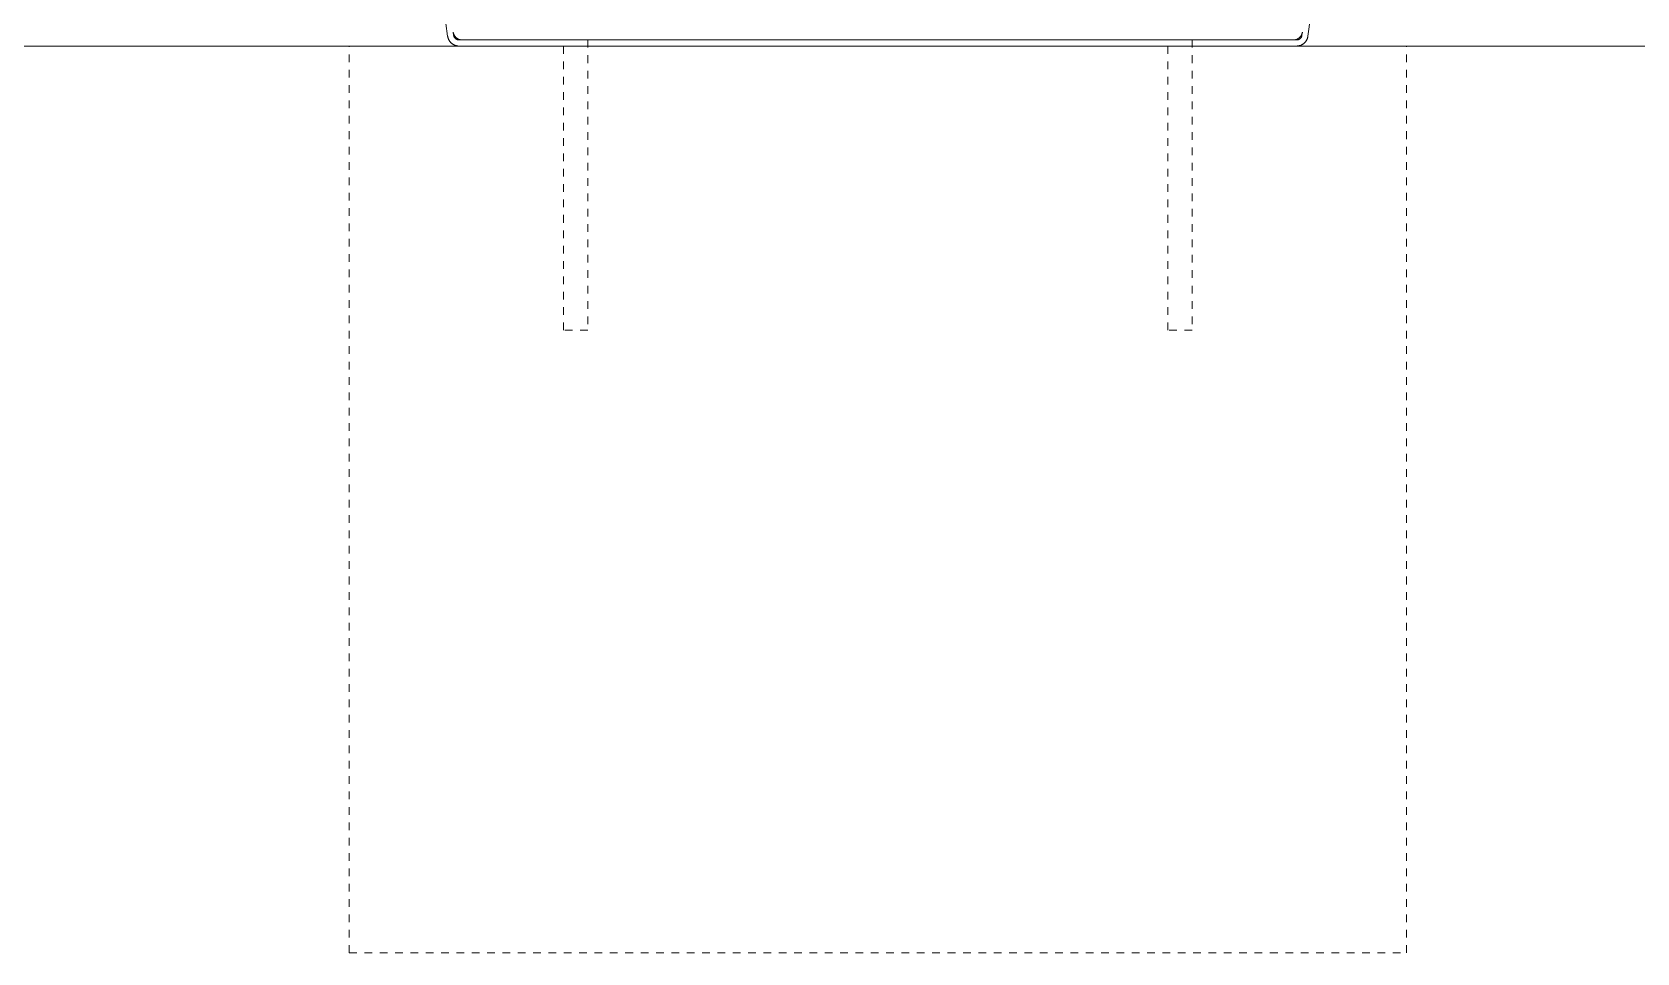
# Model space of a CAD drawing. Header units: inches. Extents: x -5 to 144, y -3 to 70.
# Drawn here: x 49.48 to 70.39, y 39.82 to 51.81 of the extents above; entities that cross this region are included whole.
import ezdxf

# ---------------------------------------------------------------- set-up
doc = ezdxf.new("R2010")
doc.units = ezdxf.units.IN
doc.linetypes.add('HIDDEN', pattern=[1.905, 1.27, -0.635])
doc.layers.add('ZANO_R', color=7, linetype='Continuous', lineweight=0)
doc.layers.add('ZANO_R_przerywana', color=250, linetype='HIDDEN', lineweight=0)

msp = doc.modelspace()

# ---------------------------------------------------------------- linework, layer by layer
at = {"layer": 'ZANO_R'}
for p, q in [((54.89848, 51.76245), (54.76011, 52.79398)), ((66.24683, 52.79398), (66.10846, 51.76245)), ((54.89848, 51.76245), (54.89926, 51.75734)), ((54.89926, 51.75734), (54.90021, 51.75225)), ((54.90021, 51.75225), (54.90134, 51.74721)), ((54.90134, 51.74721), (54.90264, 51.74221)), ((54.90264, 51.74221), (54.90411, 51.73725)), ((54.90411, 51.73725), (54.90575, 51.73235)), ((54.90575, 51.73235), (54.90756, 51.72751)), ((54.90756, 51.72751), (54.90954, 51.72273)), ((54.90954, 51.72273), (54.91168, 51.71803)), ((54.91168, 51.71803), (54.91398, 51.7134)), ((54.91398, 51.7134), (54.91645, 51.70885)), ((54.91645, 51.70885), (54.91906, 51.70439)), ((54.91906, 51.70439), (54.92183, 51.70003)), ((54.92183, 51.70003), (54.92475, 51.69576)), ((54.92475, 51.69576), (54.92781, 51.6916)), ((54.92781, 51.6916), (54.93102, 51.68754)), ((54.93102, 51.68754), (54.93436, 51.6836)), ((54.93436, 51.6836), (54.93784, 51.67977)), ((54.93784, 51.67977), (54.94145, 51.67607)), ((54.94145, 51.67607), (54.94518, 51.6725)), ((54.94518, 51.6725), (54.94904, 51.66905)), ((54.94904, 51.66905), (54.95301, 51.66575)), ((54.95301, 51.66575), (54.9571, 51.66258)), ((54.9571, 51.66258), (54.96129, 51.65955)), ((54.96129, 51.65955), (54.96558, 51.65667)), ((54.96558, 51.65667), (54.96997, 51.65394)), ((54.96997, 51.65394), (54.97445, 51.65136)), ((54.97103, 51.81387), (54.97652, 51.77291)), ((54.97106, 51.81388), (54.97166, 51.80988)), ((54.97166, 51.80988), (54.9724, 51.80591)), ((54.9724, 51.80591), (54.97328, 51.80196)), ((54.97328, 51.80196), (54.97429, 51.79805)), ((54.97429, 51.79805), (54.97544, 51.79417)), ((54.97445, 51.65136), (54.97902, 51.64894)), ((54.97544, 51.79417), (54.97672, 51.79034)), ((54.97689, 51.77052), (54.97652, 51.77291)), ((54.97672, 51.79034), (54.97812, 51.78655)), ((54.97733, 51.76813), (54.97689, 51.77052)), ((54.97786, 51.76577), (54.97733, 51.76813)), ((54.97847, 51.76342), (54.97786, 51.76577)), ((54.97812, 51.78655), (54.97966, 51.78281)), ((54.97915, 51.76109), (54.97847, 51.76342)), ((54.97992, 51.75879), (54.97915, 51.76109)), ((54.97966, 51.78281), (54.98133, 51.77913)), ((54.98076, 51.75652), (54.97992, 51.75879)), ((54.98169, 51.75427), (54.98076, 51.75652)), ((54.98133, 51.77913), (54.98311, 51.7755)), ((54.98268, 51.75206), (54.98169, 51.75427)), ((54.98376, 51.74989), (54.98268, 51.75206)), ((54.98311, 51.7755), (54.98503, 51.77194)), ((54.98491, 51.74775), (54.98376, 51.74989)), ((54.98613, 51.74566), (54.98491, 51.74775)), ((54.98503, 51.77194), (54.98706, 51.76845)), ((54.98742, 51.7436), (54.98613, 51.74566)), ((54.98706, 51.76845), (54.98921, 51.76502)), ((54.98878, 51.74159), (54.98742, 51.7436)), ((54.9902, 51.73963), (54.98878, 51.74159)), ((54.98921, 51.76502), (54.99148, 51.76168)), ((54.9917, 51.73772), (54.9902, 51.73963)), ((54.99148, 51.76168), (54.99386, 51.75841)), ((54.99326, 51.73587), (54.9917, 51.73772)), ((54.99488, 51.73406), (54.99326, 51.73587)), ((54.99386, 51.75841), (54.99635, 51.75523)), ((54.99656, 51.73232), (54.99488, 51.73406)), ((54.99635, 51.75523), (54.99895, 51.75213)), ((54.9983, 51.73063), (54.99656, 51.73232)), ((55.0001, 51.729), (54.9983, 51.73063)), ((54.99895, 51.75213), (55.00165, 51.74912)), ((55.00195, 51.72743), (55.0001, 51.729)), ((55.00165, 51.74912), (55.00445, 51.74621)), ((55.00386, 51.72593), (55.00195, 51.72743)), ((55.00581, 51.7245), (55.00386, 51.72593)), ((55.00445, 51.74621), (55.00735, 51.7434)), ((55.00782, 51.72313), (55.00581, 51.7245)), ((55.00735, 51.7434), (55.01035, 51.74069)), ((55.00986, 51.72183), (55.00782, 51.72313)), ((55.01196, 51.72061), (55.00986, 51.72183)), ((55.01035, 51.74069), (55.01344, 51.73808)), ((55.01409, 51.71945), (55.01196, 51.72061)), ((55.01344, 51.73808), (55.01661, 51.73557)), ((55.01626, 51.71837), (55.01409, 51.71945)), ((55.01847, 51.71736), (55.01626, 51.71837)), ((55.01661, 51.73557), (55.01987, 51.73318)), ((55.02071, 51.71643), (55.01847, 51.71736)), ((55.01987, 51.73318), (55.02321, 51.7309)), ((55.02298, 51.71558), (55.02071, 51.71643)), ((55.02527, 51.71481), (55.02298, 51.71558)), ((55.02321, 51.7309), (55.02662, 51.72874)), ((55.0276, 51.71411), (55.02527, 51.71481)), ((55.02662, 51.72874), (55.03011, 51.7267)), ((55.02994, 51.71349), (55.0276, 51.71411)), ((55.03231, 51.71296), (55.02994, 51.71349)), ((55.03011, 51.7267), (55.03367, 51.72477)), ((55.03469, 51.71251), (55.03231, 51.71296)), ((55.03367, 51.72477), (55.03728, 51.72297)), ((55.03709, 51.71213), (55.03469, 51.71251)), ((55.0395, 51.71184), (55.03709, 51.71213)), ((55.03728, 51.72297), (55.04096, 51.72129)), ((55.04191, 51.71164), (55.0395, 51.71184)), ((55.04096, 51.72129), (55.04469, 51.71974)), ((55.04433, 51.71151), (55.04191, 51.71164)), ((55.04676, 51.71147), (55.04433, 51.71151)), ((55.04469, 51.71974), (55.04848, 51.71832)), ((55.08568, 51.71147), (55.04676, 51.71147)), ((55.04848, 51.71832), (55.05231, 51.71703)), ((55.05231, 51.71703), (55.05618, 51.71587)), ((55.05618, 51.71587), (55.06009, 51.71484)), ((55.06009, 51.71484), (55.06403, 51.71395)), ((55.06403, 51.71395), (55.068, 51.7132)), ((55.068, 51.7132), (55.072, 51.71258)), ((55.072, 51.71258), (55.07601, 51.71209)), ((55.07601, 51.71209), (55.08004, 51.71175)), ((55.08004, 51.71175), (55.08408, 51.71154)), ((55.08408, 51.71154), (55.08812, 51.71147)), ((55.08812, 51.71147), (65.91882, 51.71147)), ((65.91882, 51.71147), (65.92286, 51.71154)), ((65.96018, 51.71147), (65.92126, 51.71147)), ((65.92286, 51.71154), (65.9269, 51.71175)), ((65.9269, 51.71175), (65.93093, 51.71209)), ((65.93093, 51.71209), (65.93494, 51.71258)), ((65.93494, 51.71258), (65.93893, 51.7132)), ((65.93893, 51.7132), (65.9429, 51.71395)), ((65.9429, 51.71395), (65.94685, 51.71484)), ((65.94685, 51.71484), (65.95076, 51.71587)), ((65.95076, 51.71587), (65.95463, 51.71703)), ((65.95463, 51.71703), (65.95846, 51.71832)), ((65.95846, 51.71832), (65.96224, 51.71974)), ((65.9626, 51.71151), (65.96018, 51.71147)), ((65.96224, 51.71974), (65.96598, 51.72129)), ((65.96502, 51.71164), (65.9626, 51.71151)), ((65.96744, 51.71184), (65.96502, 51.71164)), ((65.96598, 51.72129), (65.96965, 51.72297)), ((65.96985, 51.71213), (65.96744, 51.71184)), ((65.96965, 51.72297), (65.97327, 51.72477)), ((65.97225, 51.71251), (65.96985, 51.71213)), ((65.97463, 51.71296), (65.97225, 51.71251)), ((65.97327, 51.72477), (65.97683, 51.7267)), ((65.97699, 51.71349), (65.97463, 51.71296)), ((65.97683, 51.7267), (65.98031, 51.72874)), ((65.97934, 51.71411), (65.97699, 51.71349)), ((65.98166, 51.71481), (65.97934, 51.71411)), ((65.98031, 51.72874), (65.98373, 51.7309)), ((65.98396, 51.71558), (65.98166, 51.71481)), ((65.98373, 51.7309), (65.98707, 51.73318)), ((65.98623, 51.71643), (65.98396, 51.71558)), ((65.98847, 51.71736), (65.98623, 51.71643)), ((65.98707, 51.73318), (65.99032, 51.73557)), ((65.99068, 51.71837), (65.98847, 51.71736)), ((65.99032, 51.73557), (65.9935, 51.73808)), ((65.99285, 51.71945), (65.99068, 51.71837)), ((65.99498, 51.72061), (65.99285, 51.71945)), ((65.9935, 51.73808), (65.99659, 51.74069)), ((65.99707, 51.72183), (65.99498, 51.72061)), ((65.99659, 51.74069), (65.99958, 51.7434)), ((65.99912, 51.72313), (65.99707, 51.72183)), ((66.00113, 51.7245), (65.99912, 51.72313)), ((65.99958, 51.7434), (66.00249, 51.74621)), ((66.00308, 51.72593), (66.00113, 51.7245)), ((66.00249, 51.74621), (66.00529, 51.74912)), ((66.00499, 51.72743), (66.00308, 51.72593)), ((66.00684, 51.729), (66.00499, 51.72743)), ((66.00529, 51.74912), (66.00799, 51.75213)), ((66.00864, 51.73063), (66.00684, 51.729)), ((66.00799, 51.75213), (66.01059, 51.75523)), ((66.01038, 51.73232), (66.00864, 51.73063)), ((66.01206, 51.73406), (66.01038, 51.73232)), ((66.01059, 51.75523), (66.01308, 51.75841)), ((66.01368, 51.73587), (66.01206, 51.73406)), ((66.01308, 51.75841), (66.01546, 51.76168)), ((66.01524, 51.73772), (66.01368, 51.73587)), ((66.01673, 51.73963), (66.01524, 51.73772)), ((66.01546, 51.76168), (66.01773, 51.76502)), ((66.01816, 51.74159), (66.01673, 51.73963)), ((66.01773, 51.76502), (66.01988, 51.76845)), ((66.01952, 51.7436), (66.01816, 51.74159)), ((66.02081, 51.74566), (66.01952, 51.7436)), ((66.01988, 51.76845), (66.02191, 51.77194)), ((66.02203, 51.74775), (66.02081, 51.74566)), ((66.02191, 51.77194), (66.02382, 51.7755)), ((66.02318, 51.74989), (66.02203, 51.74775)), ((66.02425, 51.75206), (66.02318, 51.74989)), ((66.02382, 51.7755), (66.02561, 51.77913)), ((66.02525, 51.75427), (66.02425, 51.75206)), ((66.02617, 51.75652), (66.02525, 51.75427)), ((66.02561, 51.77913), (66.02728, 51.78281)), ((66.02702, 51.75879), (66.02617, 51.75652)), ((66.02778, 51.76109), (66.02702, 51.75879)), ((66.02728, 51.78281), (66.02881, 51.78655)), ((66.02847, 51.76342), (66.02778, 51.76109)), ((66.02792, 51.64894), (66.03248, 51.65136)), ((66.02908, 51.76577), (66.02847, 51.76342)), ((66.02881, 51.78655), (66.03022, 51.79034)), ((66.02961, 51.76813), (66.02908, 51.76577)), ((66.03005, 51.77052), (66.02961, 51.76813)), ((66.03041, 51.77291), (66.03005, 51.77052)), ((66.03022, 51.79034), (66.0315, 51.79417)), ((66.03041, 51.77291), (66.03591, 51.81387)), ((66.0315, 51.79417), (66.03264, 51.79805)), ((66.03248, 51.65136), (66.03697, 51.65394)), ((66.03264, 51.79805), (66.03366, 51.80196)), ((66.03366, 51.80196), (66.03453, 51.80591)), ((66.03453, 51.80591), (66.03528, 51.80988)), ((66.03528, 51.80988), (66.03588, 51.81388)), ((66.03697, 51.65394), (66.04136, 51.65667)), ((66.04136, 51.65667), (66.04565, 51.65955)), ((66.04565, 51.65955), (66.04984, 51.66258)), ((66.04984, 51.66258), (66.05392, 51.66575)), ((66.05392, 51.66575), (66.0579, 51.66905)), ((66.0579, 51.66905), (66.06175, 51.6725)), ((66.06175, 51.6725), (66.06549, 51.67607)), ((66.06549, 51.67607), (66.0691, 51.67977)), ((66.0691, 51.67977), (66.07257, 51.6836)), ((66.07257, 51.6836), (66.07592, 51.68754)), ((66.07592, 51.68754), (66.07912, 51.6916)), ((66.07912, 51.6916), (66.08219, 51.69576)), ((66.08219, 51.69576), (66.08511, 51.70003)), ((66.08511, 51.70003), (66.08788, 51.70439)), ((66.08788, 51.70439), (66.09049, 51.70885)), ((66.09049, 51.70885), (66.09295, 51.7134)), ((66.09295, 51.7134), (66.09526, 51.71803)), ((66.09526, 51.71803), (66.0974, 51.72273)), ((66.0974, 51.72273), (66.09937, 51.72751)), ((66.09937, 51.72751), (66.10119, 51.73235)), ((66.10119, 51.73235), (66.10283, 51.73725)), ((66.10283, 51.73725), (66.1043, 51.74221)), ((66.1043, 51.74221), (66.1056, 51.74721)), ((66.1056, 51.74721), (66.10673, 51.75225)), ((66.10673, 51.75225), (66.10768, 51.75734)), ((66.10768, 51.75734), (66.10846, 51.76245)), ((53.6137, 51.63273), (67.39324, 51.63273)), ((54.97902, 51.64894), (54.98367, 51.64668)), ((54.98367, 51.64668), (54.98839, 51.64458)), ((54.98839, 51.64458), (54.99319, 51.64265)), ((54.99319, 51.64265), (54.99805, 51.64088)), ((54.99805, 51.64088), (55.00296, 51.63928)), ((55.00296, 51.63928), (55.00793, 51.63786)), ((55.00793, 51.63786), (55.01295, 51.6366)), ((55.01295, 51.6366), (55.018, 51.63552)), ((55.018, 51.63552), (55.02309, 51.63461)), ((55.02309, 51.63461), (55.02821, 51.63388)), ((55.02821, 51.63388), (55.03335, 51.63333)), ((55.03335, 51.63333), (55.0385, 51.63296)), ((55.0385, 51.63296), (55.04367, 51.63276)), ((65.96327, 51.63276), (65.96843, 51.63296)), ((65.96843, 51.63296), (65.97359, 51.63333)), ((65.97359, 51.63333), (65.97873, 51.63388)), ((65.97873, 51.63388), (65.98385, 51.63461)), ((65.98385, 51.63461), (65.98894, 51.63552)), ((65.98894, 51.63552), (65.99399, 51.6366)), ((65.99399, 51.6366), (65.99901, 51.63786)), ((65.99901, 51.63786), (66.00397, 51.63928)), ((66.00397, 51.63928), (66.00889, 51.64088)), ((66.00889, 51.64088), (66.01375, 51.64265)), ((66.01375, 51.64265), (66.01854, 51.64458)), ((66.01854, 51.64458), (66.02327, 51.64668)), ((66.02327, 51.64668), (66.02792, 51.64894))]:
    msp.add_line(p, q, dxfattribs=at)
msp.add_lwpolyline([(-2.83417, 51.63273), (86.09581, 51.63273)], dxfattribs=at)
at = {"layer": 'ZANO_R_przerywana', "ltscale": 0.05}
for p, q in [((56.40898, 47.93194), (56.40898, 51.71147)), ((56.72394, 51.71147), (56.72394, 47.93194)), ((64.283, 47.93194), (64.283, 51.71147)), ((64.59796, 51.71147), (64.59796, 47.93194)), ((53.6137, 39.8217), (53.6137, 51.63273)), ((67.39324, 39.8217), (67.39324, 51.63273)), ((56.72394, 47.93194), (56.40898, 47.93194)), ((64.59796, 47.93194), (64.28303, 47.93194)), ((64.59793, 47.93194), (64.59796, 47.93194)), ((64.59796, 47.93194), (64.59796, 47.93194)), ((53.6137, 39.8217), (67.39324, 39.8217))]:
    msp.add_line(p, q, dxfattribs=at)

doc.saveas('drawing.dxf')
